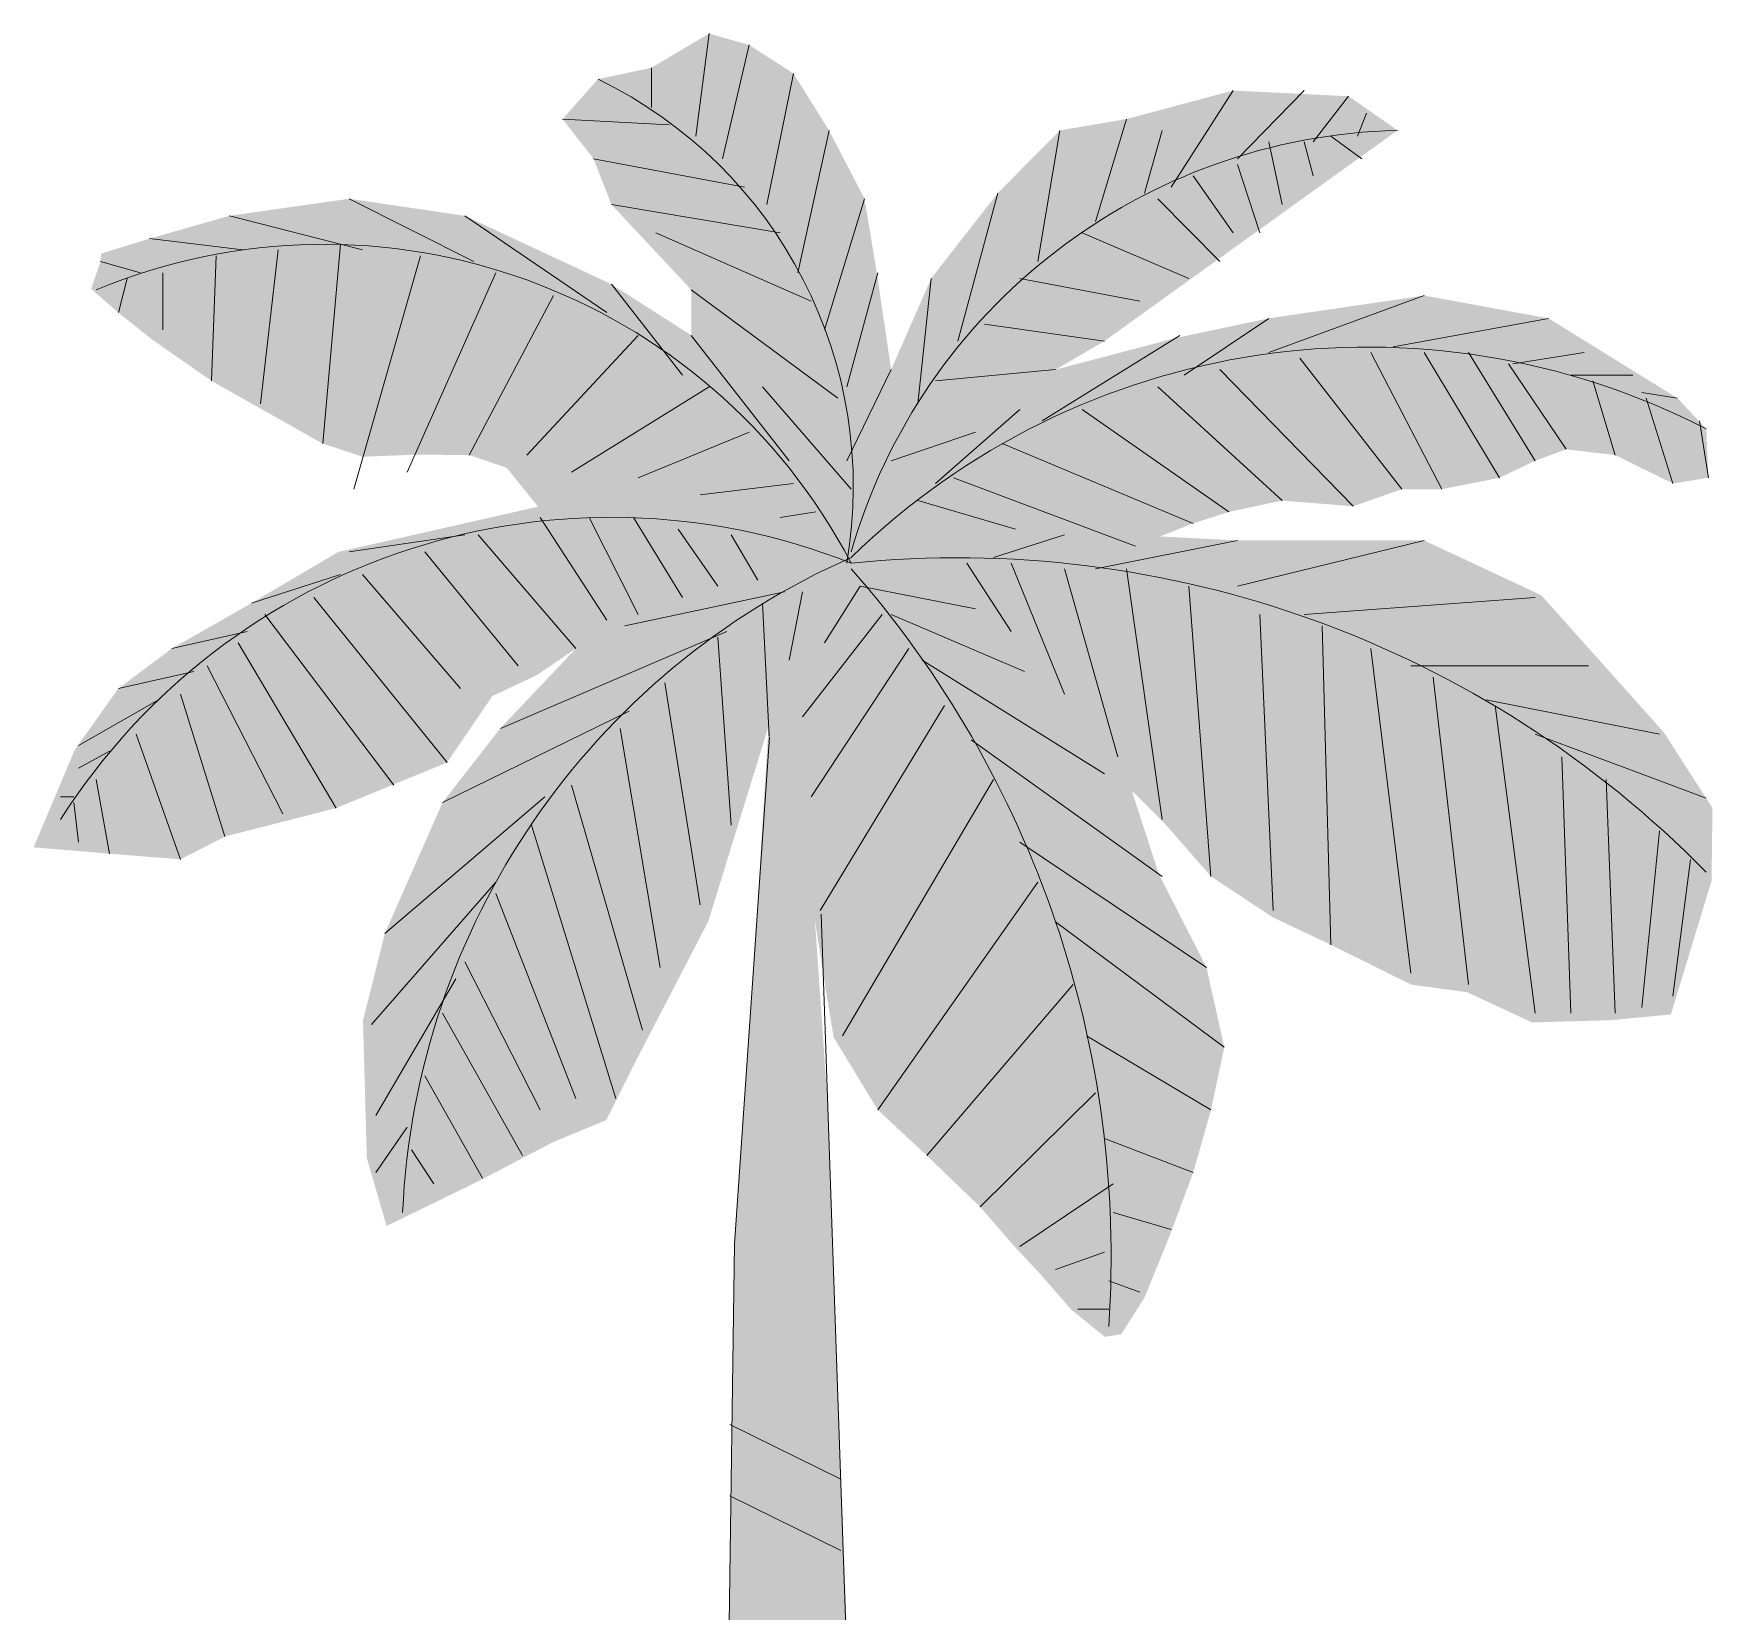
# Model space of a CAD drawing. Header units: centimetres. Extents: x -4381 to 5639, y -3920 to 4826.
# Drawn here: x 138.24 to 144.56, y 12.78 to 18.72 of the extents above; entities that cross this region are included whole.
import ezdxf
from ezdxf.xclip import XClip

# ---------------------------------------------------------------- set-up
doc = ezdxf.new("R2010")
doc.units = ezdxf.units.CM
doc.header["$MEASUREMENT"] = 0
doc.header["$XCLIPFRAME"] = 0
for name, color, linetype, lineweight, true_color in [('00-TREES_Pen_No__178', 7, 'Continuous', 5, 0xbda888), ('00-TREES_Pen_No__181', 7, 'Continuous', 5, 0xddeaa8), ('veg_Pen_No__158', 7, 'Continuous', 5, 0x7b6544)]:
    doc.layers.add(name, color=color, linetype=linetype, lineweight=lineweight, true_color=true_color)
doc.layers.add('Drawing & Figure', color=7, linetype='Continuous')

# ---------------------------------------------------------------- blocks, each defined once
blk = doc.blocks.new('Drawing_11_11', base_point=(474.0779, 10.6179))
at = {"layer": '00-TREES_Pen_No__178', "linetype": 'Continuous', "lineweight": 0, "ltscale": 10, "true_color": 0x5e5444}
blk.add_hatch(color=251, dxfattribs=at).paths.add_polyline_path([(141.0024, 16.1155), (140.9477, 15.235), (140.8742, 14.1673), (140.8418, 11.8588), (140.7963, 8.6169), (141.4505, 8.2489), (141.4036, 9.8386), (141.3709, 10.5451), (141.3231, 11.9826), (141.2245, 14.6963), (141.1266, 16.113), (141.1381, 16.1975), (141.0794, 16.3646)])
at = {"layer": '00-TREES_Pen_No__181', "linetype": 'Continuous', "ltscale": 10}
blk.add_hatch(color=256, dxfattribs=at).paths.add_polyline_path([(144.5554, 15.8078), (144.3727, 16.092), (143.9113, 16.6083), (143.4702, 16.8147), (142.768, 16.8147), (142.4758, 16.8297), (142.6008, 16.879), (142.7346, 16.9219), (142.9352, 16.9647), (143.2027, 16.9433), (143.3866, 17.0076), (143.5371, 17.0076), (143.7544, 17.0504), (143.8882, 17.1148), (144.0052, 17.1577), (144.1891, 17.1362), (144.4065, 17.0291), (144.5402, 17.0504), (144.5322, 17.2343), (144.4232, 17.3506), (143.9384, 17.6506), (143.4702, 17.7363), (142.8851, 17.6506), (142.5344, 17.5763), (142.0826, 17.4577), (142.2664, 17.5649), (142.431, 17.6832), (143.3699, 18.358), (143.186, 18.4865), (142.7513, 18.508), (142.35, 18.4008), (142.0992, 18.358), (141.8652, 18.1222), (141.6144, 17.8007), (141.4639, 17.4577), (141.4113, 17.8129), (141.3636, 18.1007), (141.2299, 18.358), (141.0961, 18.5723), (140.929, 18.6795), (140.7785, 18.7223), (140.5611, 18.5937), (140.3605, 18.5508), (140.2267, 18.4008), (140.3438, 18.2508), (140.4106, 18.0793), (140.7116, 17.7578), (140.7116, 17.5864), (140.4106, 17.7792), (139.859, 18.0365), (139.4242, 18.1007), (138.9728, 18.0365), (138.6719, 17.9507), (138.4895, 17.894), (138.4879, 17.865), (138.452, 17.7617), (138.5549, 17.6721), (138.68, 17.5723), (138.906, 17.4148), (139.3239, 17.1791), (139.4757, 17.1296), (139.6709, 17.1376), (139.8756, 17.1362), (140.0164, 17.0882), (140.1347, 16.9417), (139.3827, 16.7713), (139.0564, 16.579), (138.7555, 16.4074), (138.5549, 16.2575), (138.3905, 16.0264), (138.2357, 15.6597), (138.5214, 15.6358), (138.7889, 15.6144), (138.9561, 15.7002), (139.3741, 15.8073), (139.7921, 15.9788), (139.9627, 16.2291), (140.1298, 16.3077), (140.2769, 16.4074), (139.9927, 16.1074), (139.7753, 15.8287), (139.558, 15.3358), (139.4758, 15.0086), (139.49, 14.491), (139.5644, 14.2346), (139.9048, 14.4004), (140.1925, 14.5507), (140.3916, 14.6332), (140.5025, 14.855), (140.7755, 15.3812), (141.0024, 16.1155), (141.066, 16.3213), (141.1296, 16.1503), (141.1058, 15.8469), (141.2075, 15.187), (141.2473, 14.9446), (141.4138, 14.6713), (141.5977, 14.4999), (141.7983, 14.3069), (141.9302, 14.1552), (142.0292, 14.0494), (142.1418, 13.9197), (142.2681, 13.8173), (142.3301, 13.8276), (142.417, 13.9641), (142.513, 14.1996), (142.6008, 14.4355), (142.6677, 14.6713), (142.7179, 14.9071), (142.651, 15.2072), (142.4715, 15.5589), (142.3694, 15.8738), (142.4945, 15.7486), (142.6677, 15.5501), (142.9012, 15.396), (143.1191, 15.2929), (143.4217, 15.1428), (143.6321, 15.1144), (143.8767, 15.0006), (144.1754, 15.0092), (144.399, 15.0308), (144.5521, 15.534)])
at = {"layer": 'veg_Pen_No__158', "linetype": 'Continuous', "ltscale": 10}
for p, q in [((140.7283, 18.3365), (140.7785, 18.7223)), ((140.8286, 18.2508), (140.929, 18.6795)), ((140.5611, 18.5937), (140.5611, 18.4437)), ((140.9958, 18.0793), (141.0961, 18.5723)), ((142.5173, 18.1437), (142.7513, 18.508)), ((142.768, 18.2508), (143.0188, 18.508)), ((143.0522, 18.3151), (143.186, 18.4865)), ((140.628, 18.3793), (140.2267, 18.4008)), ((142.233, 18.015), (142.35, 18.4008)), ((143.2194, 18.3365), (143.2528, 18.4222)), ((141.1129, 17.8221), (141.2299, 18.358)), ((142.0157, 17.865), (142.0992, 18.358)), ((142.4169, 18.1222), (142.4838, 18.358)), ((143.1191, 18.3365), (143.2361, 18.2508)), ((142.8851, 18.3151), (142.9352, 18.0793)), ((143.0188, 18.3151), (143.0522, 18.1865)), ((140.9122, 18.1437), (140.3438, 18.2508)), ((142.768, 18.2294), (142.8516, 17.9721)), ((142.6008, 18.1865), (142.7513, 17.9721)), ((139.8923, 17.865), (139.4242, 18.1007)), ((141.046, 17.9721), (140.4106, 18.0793)), ((141.2131, 17.6077), (141.3636, 18.1007)), ((141.7147, 17.5649), (141.8652, 18.1222)), ((142.4671, 18.1007), (142.7012, 17.865)), ((139.4744, 17.9079), (138.9728, 18.0365)), ((140.3939, 17.6721), (139.859, 18.0365)), ((139.023, 17.9079), (138.6719, 17.9507)), ((141.163, 17.7149), (140.5778, 17.9721)), ((142.1829, 17.9721), (142.5841, 17.8007)), ((138.9226, 17.8864), (138.906, 17.4148)), ((139.1567, 17.9079), (139.0898, 17.3291)), ((139.3908, 17.9292), (139.3239, 17.1791)), ((139.6918, 17.8864), (139.4409, 17.0076)), ((138.6384, 17.8221), (138.4879, 17.865)), ((138.722, 17.8221), (138.722, 17.6077)), ((139.976, 17.8221), (139.6416, 17.0719)), ((141.2968, 17.3934), (141.4138, 17.8221)), ((138.5883, 17.8007), (138.5549, 17.6721)), ((140.6781, 17.4363), (140.4106, 17.7792)), ((141.5643, 17.3291), (141.6144, 17.8007)), ((141.9488, 17.8007), (142.4003, 17.7149)), ((140.1933, 17.7363), (139.8756, 17.1362)), ((140.7116, 17.7578), (141.2633, 17.3506)), ((142.8851, 17.522), (143.4702, 17.7363)), ((142.5674, 17.4363), (142.8851, 17.6506)), ((143.3532, 17.5435), (143.9384, 17.6506)), ((140.5109, 17.5864), (140.093, 17.1362)), ((140.7116, 17.5864), (141.0794, 17.1148)), ((141.815, 17.6292), (142.2664, 17.5649)), ((142.0324, 17.2649), (142.5507, 17.5864)), ((143.2696, 17.522), (143.5371, 17.0076)), ((143.4702, 17.522), (143.7544, 17.0504)), ((143.6374, 17.522), (143.8882, 17.1148)), ((143.8046, 17.4792), (144.0721, 17.522)), ((141.2968, 17.1148), (141.4639, 17.4577)), ((141.6311, 17.4148), (142.0826, 17.4577)), ((142.7012, 17.4577), (143.2027, 16.9433)), ((143.0021, 17.5006), (143.3866, 17.0076)), ((143.7879, 17.4792), (144.0052, 17.1577)), ((140.7785, 17.3934), (140.2602, 17.0719)), ((140.9791, 17.3934), (141.3134, 17.0076)), ((142.4671, 17.3934), (142.9352, 16.9647)), ((144.0219, 17.4363), (144.256, 17.4363)), ((144.1056, 17.4148), (144.1891, 17.1362)), ((144.2895, 17.372), (144.4232, 17.3506)), ((144.3062, 17.3506), (144.4065, 17.0291)), ((141.6311, 17.0291), (141.9488, 17.3077)), ((142.1829, 17.3077), (142.7346, 16.9219)), ((144.5068, 17.2649), (144.5402, 17.0504)), ((140.929, 17.222), (140.5109, 17.0504)), ((141.4639, 17.1148), (141.7816, 17.222)), ((141.8819, 17.1791), (142.6008, 16.879)), ((141.0961, 17.0291), (140.745, 16.9862)), ((141.698, 17.0504), (142.3835, 16.7933)), ((141.5643, 16.9647), (141.9321, 16.8576)), ((140.1432, 16.9005), (140.3939, 16.5146)), ((140.3271, 16.9005), (140.5109, 16.5361)), ((140.4943, 16.9005), (140.6781, 16.6004)), ((141.1797, 16.9219), (141.046, 16.9005)), ((139.859, 16.8361), (139.4242, 16.7718)), ((139.9091, 16.8361), (140.2769, 16.4074)), ((140.6615, 16.8576), (140.812, 16.6432)), ((140.862, 16.8361), (140.9624, 16.6647)), ((141.8485, 16.7504), (142.1159, 16.8361)), ((142.233, 16.7076), (142.768, 16.8147)), ((142.768, 16.6432), (143.4702, 16.8147)), ((139.7085, 16.7718), (140.0595, 16.3432)), ((139.3908, 16.6861), (139.0564, 16.579)), ((139.4744, 16.6861), (139.8422, 16.2575)), ((141.7482, 16.7289), (141.9154, 16.4718)), ((141.9154, 16.7289), (142.1159, 16.236)), ((142.1159, 16.7076), (142.3166, 16.0002)), ((142.35, 16.7076), (142.4838, 15.7644)), ((141.0627, 16.6218), (140.4608, 16.4932)), ((141.1296, 16.6218), (141.0794, 16.3646)), ((141.3469, 16.6432), (141.2131, 16.4289)), ((141.3469, 16.6432), (141.7816, 16.5575)), ((142.5841, 16.6432), (142.6677, 15.5501)), ((139.2904, 16.6004), (139.7921, 15.9788)), ((140.9791, 16.579), (141.0043, 16.0779)), ((143.0188, 16.5361), (143.8882, 16.6004)), ((139.1065, 16.5361), (139.5914, 15.8931)), ((141.4305, 16.5361), (141.1296, 16.1503)), ((141.4639, 16.5361), (141.9655, 16.3217)), ((142.8516, 16.5361), (142.9017, 15.4215)), ((139.0397, 16.4718), (138.7555, 16.4074)), ((140.8453, 16.4718), (139.9927, 16.1074)), ((140.812, 16.4503), (140.862, 15.743)), ((143.0857, 16.4932), (143.1191, 15.2929)), ((139.0063, 16.4289), (139.3741, 15.8073)), ((141.5308, 16.4074), (141.163, 15.8502)), ((143.2696, 16.4074), (143.4201, 15.1857)), ((138.8391, 16.3217), (138.5549, 16.2575)), ((138.8893, 16.3432), (139.1734, 15.7859)), ((141.581, 16.3646), (142.2664, 15.936)), ((143.4201, 16.3432), (144.0888, 16.3432)), ((140.6113, 16.2788), (140.745, 15.4429)), ((143.5037, 16.3003), (143.6374, 15.1429)), ((138.7053, 16.2146), (138.4044, 16.0431)), ((138.7889, 16.236), (138.9561, 15.7002)), ((141.6645, 16.1931), (141.1964, 15.4215)), ((143.7042, 16.2146), (144.3563, 16.0859)), ((143.7377, 16.1931), (143.8882, 15.0357)), ((140.4776, 16.1717), (139.7753, 15.8287)), ((138.6217, 16.0859), (138.7889, 15.6144)), ((140.4441, 16.1074), (140.5946, 15.2072)), ((141.0054, 16.0744), (140.8742, 14.1673)), ((141.7649, 16.0645), (142.4838, 15.5501)), ((143.8882, 16.0859), (144.5322, 15.8443)), ((138.5214, 16.0217), (138.4044, 15.9573)), ((143.9886, 16.0002), (144.0219, 15.0357)), ((138.4712, 15.9145), (138.5214, 15.6358)), ((140.2602, 15.8931), (140.5276, 14.9714)), ((141.8485, 15.9145), (141.2801, 14.9499)), ((144.1557, 15.9145), (144.1891, 15.0357)), ((138.3877, 15.8502), (138.3375, 15.8502)), ((138.3877, 15.8287), (138.4044, 15.6787)), ((140.1599, 15.8502), (139.558, 15.3358)), ((140.1097, 15.743), (140.4274, 14.7142)), ((141.9488, 15.6787), (142.651, 15.2072)), ((144.3563, 15.7215), (144.2895, 15.0571)), ((144.4734, 15.6144), (144.4065, 15.1)), ((139.976, 15.5287), (139.5078, 14.9928)), ((139.976, 15.4858), (140.2769, 14.7142)), ((142.0157, 15.5287), (141.4138, 14.6713)), ((141.1998, 15.4079), (141.2577, 13.7372)), ((142.0826, 15.3787), (142.7179, 14.9071)), ((139.859, 15.2286), (140.1432, 14.6713)), ((139.8255, 15.1643), (139.5246, 14.6499)), ((142.1494, 15.1429), (141.5977, 14.4999)), ((139.7753, 15.0357), (140.0762, 14.4999)), ((142.1996, 14.9499), (142.6677, 14.6713)), ((139.7085, 14.7999), (139.9258, 14.4141)), ((142.233, 14.7356), (141.7983, 14.3069)), ((139.6416, 14.6071), (139.5246, 14.4355)), ((142.2664, 14.5642), (142.6008, 14.4355)), ((139.6583, 14.5213), (139.7418, 14.3927)), ((142.2999, 14.3927), (141.9488, 14.1569)), ((142.2999, 14.2856), (142.5173, 14.2212)), ((140.8742, 14.1673), (140.7962, 8.6148)), ((142.2664, 14.1355), (142.0826, 14.0711)), ((142.2831, 14.0283), (142.4003, 13.9854)), ((142.2831, 13.9212), (142.1661, 13.9212)), ((141.2577, 13.7372), (141.4016, 9.6808)), ((140.8568, 13.4875), (141.275, 13.2813)), ((140.8568, 13.2195), (141.275, 13.0133))]:
    blk.add_line(p, q, dxfattribs=at)
for centre, radius, start, end in [((139.616, 17.0167), 1.7052, 350.285, 64.11229), ((143.4237, 16.1621), 2.1966, 91.40319, 163.882), ((139.3296, 15.6887), 2.2401, 27.67115, 112.5305), ((143.2586, 14.7586), 2.7841, 62.77713, 134.3213), ((140.409, 14.4464), 2.4552, 68.38311, 147.5322), ((142.4548, 14.1576), 2.8328, 113.7592, 177.4133), ((141.7139, 12.8018), 3.9475, 44.44342, 95.82273), ((138.3728, 14.117), 3.919, 356.1943, 41.37848)]:
    blk.add_arc(centre, radius, start, end, dxfattribs=at)

msp = doc.modelspace()

# ---------------------------------------------------------------- block references
at = {"layer": 'Drawing & Figure', "color": 151, "linetype": 'Continuous', "lineweight": 5, "ltscale": 10, "true_color": 0x80c2ff}
ref = msp.add_blockref('Drawing_11_11', (474.07794, 10.61787), dxfattribs=at)
XClip(ref).set_block_clipping_path([(101.4426918859, 0.9963282177), (149.8554874385, 21.3288080632)])

doc.saveas('drawing.dxf')
